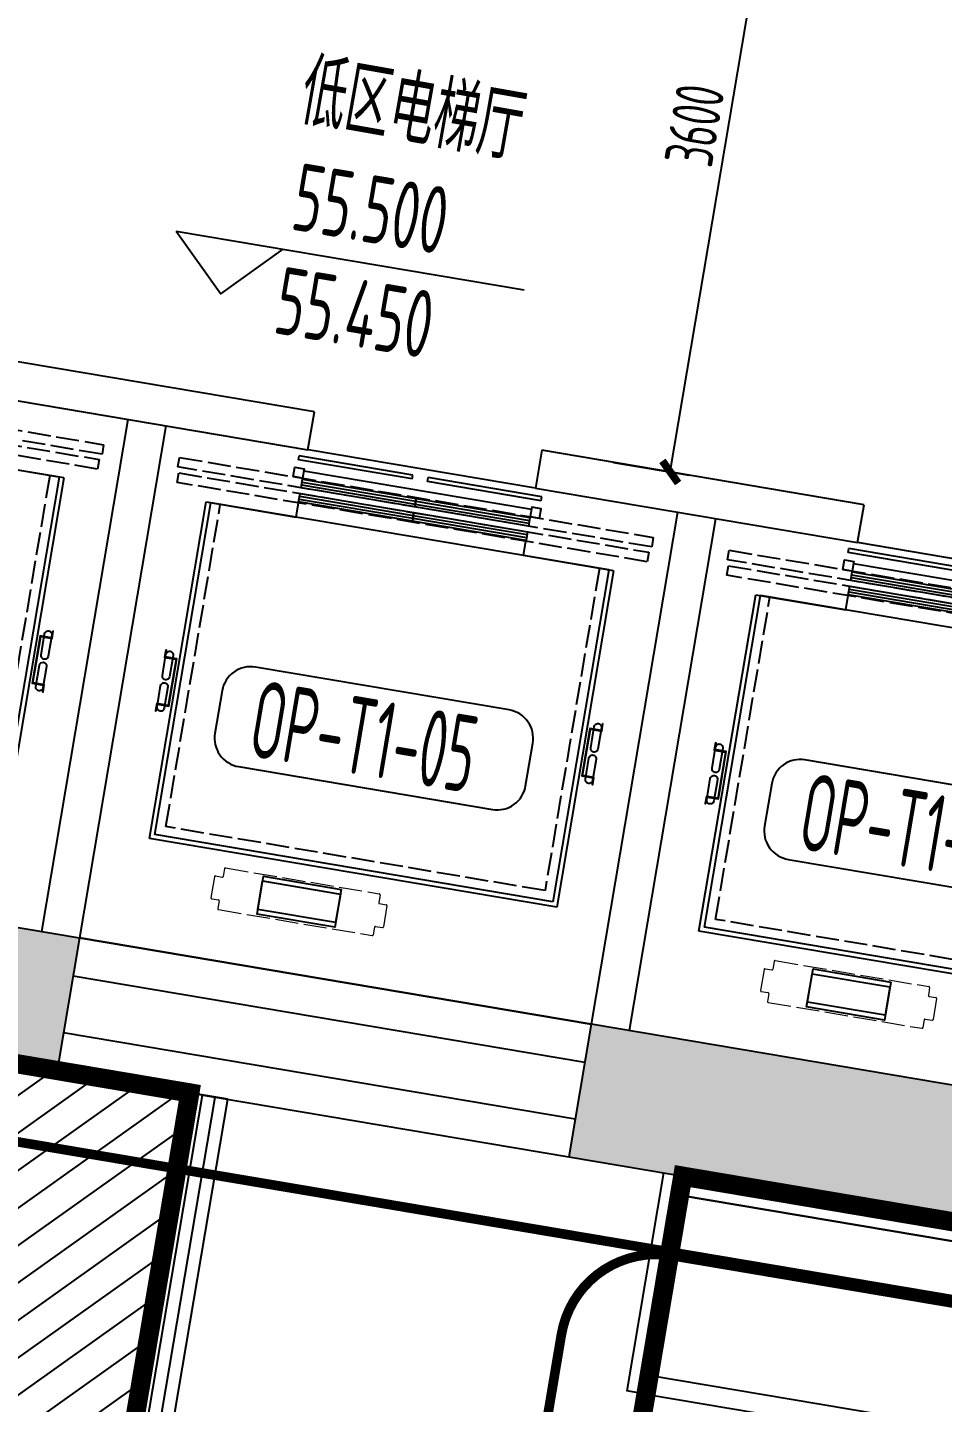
# Model space of a CAD drawing. Extents: x 12199666 to 24617114, y 1197707 to 2548648.
# Drawn here: x 12306689 to 12311449, y 1255445 to 1262596 of the extents above; entities that cross this region are included whole.
import ezdxf
from ezdxf.enums import TextEntityAlignment as Align

# ---------------------------------------------------------------- set-up
doc = ezdxf.new("R2010")
doc.units = 0
doc.header["$LTSCALE"] = 10
doc.header["$MEASUREMENT"] = 0
for name, pattern in [('TX-CORE-T1-F10$0$T2X-LIFT$0$ACAD_ISO02W100', [15, 12, -3]), ('TX-CORE-T1-F11$0$T2X-LIFT$0$ACAD_ISO02W100', [15, 12, -3]), ('TX-PLAN-T1-DI$0$X-01-10-01$0$DASHED', [0.75, 0.5, -0.25]), ('TX-PLAN-T1-F11$0$X-01-10-01$0$DASHED', [0.75, 0.5, -0.25])]:
    doc.linetypes.add(name, pattern=pattern)
for name, color, linetype in [('TX-CORE-T1-F10$0$0S-WALL-HATCH', 8, 'Continuous'), ('TX-CORE-T1-F10$0$0S-WALL-LINE', 3, 'Continuous'), ('TX-CORE-T1-F10$0$A-SHFT', 161, 'Continuous'), ('TX-CORE-T1-F10$0$A-TEXT', 4, 'Continuous'), ('TX-CORE-T1-F10$0$PX-J-PLAN-F1$0$A-SYMB-NAME2', 4, 'Continuous'), ('TX-CORE-T1-F10$0$PX-J-PLAN-F1$0$A-SYMB-NUMB-T', 10, 'Continuous'), ('TX-CORE-T1-F10$0$T2X-LIFT$0$CONT_35', 2, 'Continuous'), ('TX-CORE-T1-F10$0$T2X-LIFT$0$DASH_25', 1, 'TX-CORE-T1-F10$0$T2X-LIFT$0$ACAD_ISO02W100'), ('TX-CORE-T1-F10$0$T2X-LIFT$0$DASH_35', 2, 'TX-CORE-T1-F10$0$T2X-LIFT$0$ACAD_ISO02W100'), ('TX-CORE-T1-F10$0$T2X-LIFT$0$DIM_35', 7, 'Continuous'), ('TX-CORE-T1-F10$0$WALL', 9, 'Continuous'), ('TX-CORE-T1-F10$0$WINDOW', 4, 'Continuous'), ('TX-CORE-T1-F11$0$0S-WALL-HATCH', 8, 'Continuous'), ('TX-CORE-T1-F11$0$0S-WALL-LINE', 3, 'Continuous'), ('TX-CORE-T1-F11$0$A-SHFT', 161, 'Continuous'), ('TX-CORE-T1-F11$0$A-TEXT', 4, 'Continuous'), ('TX-CORE-T1-F11$0$PX-J-PLAN-F1$0$A-SYMB-NAME2', 4, 'Continuous'), ('TX-CORE-T1-F11$0$PX-J-PLAN-F1$0$A-SYMB-NUMB-T', 10, 'Continuous'), ('TX-CORE-T1-F11$0$T2X-LIFT$0$CONT_35', 2, 'Continuous'), ('TX-CORE-T1-F11$0$T2X-LIFT$0$DASH_25', 1, 'TX-CORE-T1-F11$0$T2X-LIFT$0$ACAD_ISO02W100'), ('TX-CORE-T1-F11$0$T2X-LIFT$0$DASH_35', 2, 'TX-CORE-T1-F11$0$T2X-LIFT$0$ACAD_ISO02W100'), ('TX-CORE-T1-F11$0$T2X-LIFT$0$DIM_35', 7, 'Continuous'), ('TX-CORE-T1-F11$0$WALL', 9, 'Continuous'), ('TX-CORE-T1-F11$0$WINDOW', 4, 'Continuous'), ('TX-PLAN-T1-DI$0$X-01-10-01$0$A-SYMB-BUBB', 3, 'TX-PLAN-T1-DI$0$X-01-10-01$0$DASHED'), ('TX-PLAN-T1-F11$0$A-DIMS-150', 1, 'Continuous'), ('TX-PLAN-T1-F11$0$A-FIRE', 1, 'Continuous'), ('TX-PLAN-T1-F11$0$A-GLAZ', 4, 'Continuous'), ('TX-PLAN-T1-F11$0$NS-Archi-Stair-01', 4, 'Continuous'), ('TX-PLAN-T1-F11$0$X-01-10-01$0$A-SYMB-BUBB', 3, 'TX-PLAN-T1-F11$0$X-01-10-01$0$DASHED'), ('TX-PLAN-T1-F11$0$X-01-10-04$0$A-SYMB-150', 4, 'Continuous')]:
    doc.layers.add(name, color=color, linetype=linetype)
doc.layers.add('TX-PLAN-T1-F11$0$bangong', color=5, linetype='Continuous', true_color=0x0000ff)
doc.layers.add('TX-PLAN-T1-F11$0$板边线', color=36, linetype='Continuous', lineweight=30)
doc.styles.add('TX-CORE-T1-F10$0$PX-J-PLAN-F1$0$XD2008', font='xd-hzs.shx', dxfattribs={"width": 0.7, "bigfont": 'xd-hztxt.shx'})
doc.styles.add('TX-CORE-T1-F10$0$T2X-CORE-1F$0$XD2008', font='xd-hzs.shx', dxfattribs={"width": 0.7, "bigfont": 'xd-hztxt.shx'})
doc.styles.add('TX-CORE-T1-F11$0$PX-J-PLAN-F1$0$XD2008', font='xd-hzs.shx', dxfattribs={"width": 0.7, "bigfont": 'xd-hztxt.shx'})
doc.styles.add('TX-CORE-T1-F11$0$T2X-CORE-1F$0$XD2008', font='xd-hzs.shx', dxfattribs={"width": 0.7, "bigfont": 'xd-hztxt.shx'})
doc.styles.add('TX-PLAN-T1-F11$0$X-01-10-04$0$XD2008', font='xd-hzs.shx', dxfattribs={"width": 0.7, "bigfont": 'xd-hztxt.shx'})
doc.styles.add('TX-PLAN-T1-F11$0$XD2008_T3', font='xd-hzs.shx', dxfattribs={"width": 0.7, "bigfont": 'xd-hztxt.shx'})
doc.dimstyles.new('TX-PLAN-T1-F11$0$XD300$0&&100', dxfattribs={"dimtxt": 250, "dimasz": 100, "dimexe": 100, "dimexo": 200, "dimgap": 50, "dimtad": 1, "dimdec": 0, "dimzin": 0, "dimdsep": 46, "dimtxsty": 'TX-PLAN-T1-F11$0$XD2008_T3', "dimblk": 'TX-PLAN-T1-F11$0$_ArchTick', "dimcen": 0.09, "dimclrt": 4, "dimazin": 2, "dimtfac": 1, "dimtdec": 0, "dimtix": 1, "dimtmove": 2, "dimatfit": 3, "dimfxl": 0, "dimtolj": 1, "dimtzin": 0, "dimarcsym": 0})

# ---------------------------------------------------------------- blocks, each defined once
blk = doc.blocks.new('*U60')
at = {"layer": 'TX-CORE-T1-F10$0$T2X-LIFT$0$DASH_25', "lineweight": 20}
for p, q in [((-60, 413.8), (-60, 449.7)), ((-55.4, 454.3), (55.4, 454.3)), ((60, 413.8), (60, 449.7)), ((-110, -406.6), (-110, 404.6)), ((-105.4, 409.2), (-64.6, 409.2)), ((64.6, 409.2), (105.4, 409.2)), ((110, -406.6), (110, 404.6)), ((-105.4, -411.2), (-64.6, -411.2)), ((-60, -451.1), (-60, -415.8)), ((60, -451.1), (60, -415.8)), ((64.6, -411.2), (105.4, -411.2)), ((-55.4, -455.7), (55.4, -455.7))]:
    blk.add_line(p, q, dxfattribs=at)
for centre, start, end in [((-55.4, 449.7), 90, 180), ((55.4, 449.7), 0, 90), ((-105.4, 404.6), 90, 180), ((-64.6, 413.8), 270, 0), ((64.6, 413.8), 180, 270), ((105.4, 404.6), 0, 90), ((-105.4, -406.6), 180, 270), ((-64.6, -415.8), 0, 90), ((64.6, -415.8), 90, 180), ((105.4, -406.6), 270, 0), ((-55.4, -451.1), 180, 270), ((55.4, -451.1), 270, 0)]:
    blk.add_arc(centre, 4.61, start, end, dxfattribs=at)
blk = doc.blocks.new('TX-CORE-T1-F10$0$T2X-LIFT$0$M001488191_T2-P-01_06__Elevator')
at = {"layer": 'TX-CORE-T1-F10$0$T2X-LIFT$0$CONT_35'}
for p, q in [((1075, 820), (-1075, 820)), ((-1075, 820), (-1075, -955)), ((1050, 795), (-1050, 795)), ((-1050, 795), (-1050, -955)), ((1050, -955), (1050, 795)), ((1075, -955), (1075, 820)), ((1050, -955), (-1050, -955)), ((-600, -1200), (600, -1200))]:
    blk.add_line(p, q, dxfattribs=at)
at = {"layer": 'TX-CORE-T1-F10$0$T2X-LIFT$0$CONT_35', "color": 4, "linetype": 'TX-CORE-T1-F10$0$T2X-LIFT$0$ACAD_ISO02W100'}
for p, q in [((-1000, 745), (-1000, -955)), ((1000, 745), (-1000, 745)), ((1000, -955), (1000, 745))]:
    blk.add_line(p, q, dxfattribs=at)
at = {"layer": 'TX-CORE-T1-F10$0$T2X-LIFT$0$CONT_35'}
for points in [[(-47, 915), (-47, 1115), (-457, 1115), (-457, 915)], [(-47, 940), (-47, 1090), (-457, 1090), (-457, 940)], [(-1150, 160), (-1150, 125), (-1090, 125), (-1090, -125), (-1150, -125), (-1150, -160), (-1153, -160), (-1153, -122), (-1093, -122), (-1093, 122), (-1153, 122), (-1153, 160)], [(1150, -160), (1150, -125), (1090, -125), (1090, 125), (1150, 125), (1150, 160), (1153, 160), (1153, 122), (1093, 122), (1093, -122), (1153, -122), (1153, -160)], [(0, -1080), (0, -1035), (-600, -1035), (-600, -1080)], [(600, -1080), (600, -1035), (0, -1035), (0, -1080)], [(0, -1155), (0, -1110), (-600, -1110), (-600, -1155)], [(600, -1155), (600, -1110), (0, -1110), (0, -1155)], [(-600, -1160), (-650, -1160), (-650, -1210), (-600, -1210)], [(600, -1160), (650, -1160), (650, -1210), (600, -1210)]]:
    blk.add_lwpolyline(points, close=True, dxfattribs=at)
for points in [[(-1111, 27), (-1111, 139, 1), (-1149, 139), (-1149, 27, 1)], [(1149, 27), (1149, 139, 1), (1111, 139), (1111, 27, 1)], [(-1149, -27), (-1149, -139, 1), (-1111, -139), (-1111, -27, 1)], [(1111, -27), (1111, -139, 1), (1149, -139), (1149, -27, 1)]]:
    blk.add_lwpolyline(points, format="xyb", close=True, dxfattribs=at)
for points in [[(-1075, -955), (-600, -955), (-600, -1030)], [(1075, -955), (600, -955), (600, -1030)], [(-600, -1050), (0, -1050)], [(-600, -1065), (0, -1065)], [(0, -1050), (600, -1050)], [(0, -1065), (600, -1065)], [(-600, -1125), (0, -1125)], [(-600, -1140), (0, -1140)], [(0, -1125), (600, -1125)], [(0, -1140), (600, -1140)]]:
    blk.add_lwpolyline(points, dxfattribs=at)
at = {"layer": 'TX-CORE-T1-F10$0$T2X-LIFT$0$DASH_35'}
for points in [[(1240, -1080), (1240, -1030), (-1240, -1030), (-1240, -1080)], [(1250, -1160), (1250, -1110), (-1250, -1110), (-1250, -1160)]]:
    blk.add_lwpolyline(points, close=True, dxfattribs=at)
at = {"xscale": -1, "rotation": 270}
blk.add_blockref('*U60', (-252, 1015), dxfattribs=at)
blk = doc.blocks.new('TX-CORE-T1-F10$0$$DorLib2D$00000127')
at = {"color": 0}
for points in [[(-0.5333, 0.7949), (-0.5333, 0.6904)], [(-0.0333, 0.7949), (-0.5333, 0.7949)], [(-0.0333, 0.7949), (-0.0333, 0.6904)], [(0.5333, 0.7949), (0.0333, 0.7949)], [(0.0333, 0.7949), (0.0333, 0.6904)], [(0.5333, 0.7949), (0.5333, 0.6904)], [(-0.0333, 0.6904), (-0.5333, 0.6904)], [(0.5333, 0.6904), (0.0333, 0.6904)], [(0.5, 0.5), (-0.5, 0.5)]]:
    blk.add_lwpolyline(points, dxfattribs=at)
blk = doc.blocks.new('TX-CORE-T1-F10')
at = {"layer": 'TX-CORE-T1-F10$0$0S-WALL-HATCH'}
h = blk.add_hatch(color=256, dxfattribs=at)
h.dxf.hatch_style = 1
h.paths.add_polyline_path([(12304237, 1261262.2), (12304582.1, 1261204), (12304099.7, 1258344.4), (12306959.3, 1257862), (12306842.8, 1257171.7), (12299348.7, 1258436.1), (12299947.6, 1261985.9), (12300637.9, 1261869.5), (12300155.4, 1259009.9), (12303754.6, 1258402.7)])
h = blk.add_hatch(color=256, dxfattribs=at)
h.dxf.hatch_style = 1
h.paths.add_polyline_path([(12309621.7, 1257412.8), (12309505.2, 1256722.6), (12315914.6, 1255641.2), (12316513.5, 1259191), (12315823.3, 1259307.5), (12315340.8, 1256447.9)])
at = {"layer": 'TX-CORE-T1-F10$0$0S-WALL-LINE'}
for points in [[(12304237, 1261262.2), (12304582.1, 1261204), (12304099.7, 1258344.4), (12306959.3, 1257862), (12306842.8, 1257171.7), (12299348.7, 1258436.1), (12299947.6, 1261985.9), (12300637.9, 1261869.5), (12300155.4, 1259009.9), (12303754.6, 1258402.7)], [(12309621.7, 1257412.8), (12309505.2, 1256722.6), (12315914.6, 1255641.2), (12316513.5, 1259191), (12315823.3, 1259307.5), (12315340.8, 1256447.9)]]:
    blk.add_lwpolyline(points, close=True, dxfattribs=at)
at = {"layer": 'TX-CORE-T1-F10$0$A-SHFT'}
for p, q in [((12307211.2, 1260557.4), (12306762, 1257895)), ((12307408.4, 1260524.1), (12306959.2, 1257861.7)), ((12310070.8, 1260074.9), (12309621.6, 1257412.5)), ((12310268, 1260041.6), (12309818.8, 1257379.3))]:
    blk.add_line(p, q, dxfattribs=at)
at = {"layer": 'TX-CORE-T1-F10$0$PX-J-PLAN-F1$0$A-SYMB-NUMB-T', "color": 1}
for points in [[(12307786.7, 1258752.1), (12309107.3, 1258529.3, 0.414214), (12309280.2, 1258652.2), (12309317.6, 1258874.1, 0.414214), (12309194.7, 1259047), (12307874.1, 1259269.8, 0.414214), (12307701.2, 1259146.8), (12307663.8, 1258925, 0.414214)], [(12310646.3, 1258269.6), (12311966.9, 1258046.8, 0.414214), (12312139.8, 1258169.8), (12312177.2, 1258391.7, 0.414214), (12312054.3, 1258564.5), (12310733.7, 1258787.3, 0.414214), (12310560.8, 1258664.4), (12310523.4, 1258442.5, 0.414214)]]:
    blk.add_lwpolyline(points, format="xyb", close=True, dxfattribs=at)
at = {"layer": 'TX-CORE-T1-F10$0$WALL'}
for p, q in [((12308181.3, 1260596.8), (12306505, 1260879.6)), ((12306471.7, 1260682.4), (12308148, 1260399.6)), ((12308148, 1260399.6), (12308181.3, 1260596.8)), ((12309364.6, 1260397.2), (12309331.3, 1260199.9)), ((12311040.9, 1260114.3), (12309364.6, 1260397.2)), ((12309331.3, 1260199.9), (12311007.6, 1259917.1)), ((12311007.6, 1259917.1), (12311040.9, 1260114.3)), ((12306959.3, 1257862), (12306926, 1257664.8)), ((12309621.7, 1257412.8), (12306959.3, 1257862)), ((12306959.3, 1257862), (12309621.7, 1257412.8)), ((12306926, 1257664.8), (12309588.4, 1257215.6)), ((12309621.7, 1257412.8), (12309588.4, 1257215.6)), ((12306876.1, 1257368.9), (12306842.8, 1257171.7)), ((12306876.1, 1257368.9), (12309538.5, 1256919.8)), ((12306842.8, 1257171.7), (12309505.2, 1256722.6)), ((12309538.5, 1256919.8), (12309505.2, 1256722.6))]:
    blk.add_line(p, q, dxfattribs=at)
at = {"layer": 'TX-CORE-T1-F10$0$T2X-LIFT$0$DIM_35', "xscale": -1, "rotation": 170.4276555055395}
for p in [(12305659.2, 1259490.5), (12308518.9, 1259008.3), (12311378.5, 1258526)]:
    blk.add_blockref('TX-CORE-T1-F10$0$T2X-LIFT$0$M001488191_T2-P-01_06__Elevator', p, dxfattribs=at)
at = {"layer": 'TX-CORE-T1-F10$0$WINDOW', "xscale": 1200, "yscale": -200, "zscale": 200, "rotation": 350.4236160359633}
for p in [(12308756.3, 1260398.4), (12311615.9, 1259915.9)]:
    blk.add_blockref('TX-CORE-T1-F10$0$$DorLib2D$00000127', p, dxfattribs=at)
at = {"layer": 'TX-CORE-T1-F10$0$A-TEXT', "style": 'TX-CORE-T1-F10$0$T2X-CORE-1F$0$XD2008', "width": 0.7}
blk.add_text('低区电梯厅', height=350, rotation=350, dxfattribs=at).set_placement((12308091.4, 1262099))
at = {"layer": 'TX-CORE-T1-F10$0$PX-J-PLAN-F1$0$A-SYMB-NAME2', "style": 'TX-CORE-T1-F10$0$PX-J-PLAN-F1$0$XD2008', "width": 0.6}
for s, p in [('OP-T1-05', (12308439.7, 1258908.9)), ('OP-T1-06', (12311299.3, 1258426.4))]:
    blk.add_text(s, height=400, rotation=350.42357, dxfattribs=at).set_placement(p, align=Align.MIDDLE)
blk = doc.blocks.new('TX-PLAN-T1-F11$0$000')
at = {"layer": 'TX-PLAN-T1-F11$0$NS-Archi-Stair-01'}
for points in [[(47551.3, 25200), (43161.3, 25200)], [(47551.3, 25200), (47551.3, 21400)], [(47551.3, 25100), (43161.3, 25100)]]:
    blk.add_lwpolyline(points, dxfattribs=at)
blk = doc.blocks.new('TX-PLAN-T1-DI')
at = {"layer": 'TX-PLAN-T1-DI$0$X-01-10-01$0$A-SYMB-BUBB', "const_width": 50, "elevation": 0}
blk.add_lwpolyline([(12303123.9, 1280211.5), (12319492.6, 1277449.9, -0.414214), (12319902.5, 1276873.7), (12316325.7, 1255673.3, -0.414214), (12315749.5, 1255263.4), (12299380.8, 1258025, -0.414214), (12298970.9, 1258601.2), (12302547.7, 1279801.6, -0.414214)], format="xyb", close=True, dxfattribs=at)
blk = doc.blocks.new('TX-PLAN-T1-F11$0$X-01-10-04$0$标高')
at = {"color": 1}
blk.add_line((-318.2, 318.2), (1748.7, 318.2), dxfattribs=at)
blk.add_lwpolyline([(-318.2, 318.2), (0, 0), (318.2, 318.2)], dxfattribs=at)
at = {"color": 4, "style": 'TX-PLAN-T1-F11$0$X-01-10-04$0$XD2008', "width": 0.7}
for tag, p in [('建筑标高', (480.3, 440.3)), ('结构标高', (480.3, -174.1))]:
    blk.add_attdef(tag, p, '', height=394, dxfattribs=at)
blk = doc.blocks.new('*U269')
at = {"layer": 'TX-CORE-T1-F11$0$T2X-LIFT$0$DASH_25', "lineweight": 20}
for p, q in [((-60, 413.8), (-60, 449.7)), ((-55.4, 454.3), (55.4, 454.3)), ((60, 413.8), (60, 449.7)), ((-110, -406.6), (-110, 404.6)), ((-105.4, 409.2), (-64.6, 409.2)), ((64.6, 409.2), (105.4, 409.2)), ((110, -406.6), (110, 404.6)), ((-105.4, -411.2), (-64.6, -411.2)), ((-60, -451.1), (-60, -415.8)), ((60, -451.1), (60, -415.8)), ((64.6, -411.2), (105.4, -411.2)), ((-55.4, -455.7), (55.4, -455.7))]:
    blk.add_line(p, q, dxfattribs=at)
for centre, start, end in [((-55.4, 449.7), 90, 180), ((55.4, 449.7), 0, 90), ((-105.4, 404.6), 90, 180), ((-64.6, 413.8), 270, 0), ((64.6, 413.8), 180, 270), ((105.4, 404.6), 0, 90), ((-105.4, -406.6), 180, 270), ((-64.6, -415.8), 0, 90), ((64.6, -415.8), 90, 180), ((105.4, -406.6), 270, 0), ((-55.4, -451.1), 180, 270), ((55.4, -451.1), 270, 0)]:
    blk.add_arc(centre, 4.61, start, end, dxfattribs=at)
blk = doc.blocks.new('TX-CORE-T1-F11$0$T2X-LIFT$0$M001488191_T2-P-01_06__Elevator')
at = {"layer": 'TX-CORE-T1-F11$0$T2X-LIFT$0$CONT_35'}
for p, q in [((1075, 820), (-1075, 820)), ((-1075, 820), (-1075, -955)), ((1050, 795), (-1050, 795)), ((-1050, 795), (-1050, -955)), ((1050, -955), (1050, 795)), ((1075, -955), (1075, 820)), ((1050, -955), (-1050, -955)), ((-600, -1200), (600, -1200))]:
    blk.add_line(p, q, dxfattribs=at)
at = {"layer": 'TX-CORE-T1-F11$0$T2X-LIFT$0$CONT_35', "color": 4, "linetype": 'TX-CORE-T1-F11$0$T2X-LIFT$0$ACAD_ISO02W100'}
for p, q in [((-1000, 745), (-1000, -955)), ((1000, 745), (-1000, 745)), ((1000, -955), (1000, 745))]:
    blk.add_line(p, q, dxfattribs=at)
at = {"layer": 'TX-CORE-T1-F11$0$T2X-LIFT$0$CONT_35'}
for points in [[(-47, 915), (-47, 1115), (-457, 1115), (-457, 915)], [(-47, 940), (-47, 1090), (-457, 1090), (-457, 940)], [(-1150, 160), (-1150, 125), (-1090, 125), (-1090, -125), (-1150, -125), (-1150, -160), (-1153, -160), (-1153, -122), (-1093, -122), (-1093, 122), (-1153, 122), (-1153, 160)], [(1150, -160), (1150, -125), (1090, -125), (1090, 125), (1150, 125), (1150, 160), (1153, 160), (1153, 122), (1093, 122), (1093, -122), (1153, -122), (1153, -160)], [(0, -1080), (0, -1035), (-600, -1035), (-600, -1080)], [(600, -1080), (600, -1035), (0, -1035), (0, -1080)], [(0, -1155), (0, -1110), (-600, -1110), (-600, -1155)], [(600, -1155), (600, -1110), (0, -1110), (0, -1155)], [(-600, -1160), (-650, -1160), (-650, -1210), (-600, -1210)], [(600, -1160), (650, -1160), (650, -1210), (600, -1210)]]:
    blk.add_lwpolyline(points, close=True, dxfattribs=at)
for points in [[(-1111, 27), (-1111, 139, 1), (-1149, 139), (-1149, 27, 1)], [(1149, 27), (1149, 139, 1), (1111, 139), (1111, 27, 1)], [(-1149, -27), (-1149, -139, 1), (-1111, -139), (-1111, -27, 1)], [(1111, -27), (1111, -139, 1), (1149, -139), (1149, -27, 1)]]:
    blk.add_lwpolyline(points, format="xyb", close=True, dxfattribs=at)
for points in [[(-1075, -955), (-600, -955), (-600, -1030)], [(1075, -955), (600, -955), (600, -1030)], [(-600, -1050), (0, -1050)], [(-600, -1065), (0, -1065)], [(0, -1050), (600, -1050)], [(0, -1065), (600, -1065)], [(-600, -1125), (0, -1125)], [(-600, -1140), (0, -1140)], [(0, -1125), (600, -1125)], [(0, -1140), (600, -1140)]]:
    blk.add_lwpolyline(points, dxfattribs=at)
at = {"layer": 'TX-CORE-T1-F11$0$T2X-LIFT$0$DASH_35'}
for points in [[(1240, -1080), (1240, -1030), (-1240, -1030), (-1240, -1080)], [(1250, -1160), (1250, -1110), (-1250, -1110), (-1250, -1160)]]:
    blk.add_lwpolyline(points, close=True, dxfattribs=at)
at = {"xscale": -1, "rotation": 270}
blk.add_blockref('*U269', (-252, 1015), dxfattribs=at)
blk = doc.blocks.new('TX-CORE-T1-F11$0$$DorLib2D$00000127')
at = {"color": 0}
for points in [[(-0.5333, 0.7949), (-0.5333, 0.6904)], [(-0.0333, 0.7949), (-0.5333, 0.7949)], [(-0.0333, 0.7949), (-0.0333, 0.6904)], [(0.5333, 0.7949), (0.0333, 0.7949)], [(0.0333, 0.7949), (0.0333, 0.6904)], [(0.5333, 0.7949), (0.5333, 0.6904)], [(-0.0333, 0.6904), (-0.5333, 0.6904)], [(0.5333, 0.6904), (0.0333, 0.6904)], [(0.5, 0.5), (-0.5, 0.5)]]:
    blk.add_lwpolyline(points, dxfattribs=at)
blk = doc.blocks.new('TX-CORE-T1-F11')
at = {"layer": 'TX-CORE-T1-F11$0$0S-WALL-HATCH'}
h = blk.add_hatch(color=256, dxfattribs=at)
h.dxf.hatch_style = 1
h.paths.add_polyline_path([(12304237, 1261262.2), (12304582.1, 1261204), (12304099.7, 1258344.4), (12306959.3, 1257862), (12306842.8, 1257171.7), (12299348.7, 1258436.1), (12299947.6, 1261985.9), (12300637.9, 1261869.5), (12300155.4, 1259009.9), (12303754.6, 1258402.7)])
h = blk.add_hatch(color=256, dxfattribs=at)
h.dxf.hatch_style = 1
h.paths.add_polyline_path([(12309621.7, 1257412.8), (12309505.2, 1256722.6), (12315914.6, 1255641.2), (12316513.5, 1259191), (12315823.3, 1259307.5), (12315340.8, 1256447.9)])
at = {"layer": 'TX-CORE-T1-F11$0$0S-WALL-LINE'}
for points in [[(12304237, 1261262.2), (12304582.1, 1261204), (12304099.7, 1258344.4), (12306959.3, 1257862), (12306842.8, 1257171.7), (12299348.7, 1258436.1), (12299947.6, 1261985.9), (12300637.9, 1261869.5), (12300155.4, 1259009.9), (12303754.6, 1258402.7)], [(12309621.7, 1257412.8), (12309505.2, 1256722.6), (12315914.6, 1255641.2), (12316513.5, 1259191), (12315823.3, 1259307.5), (12315340.8, 1256447.9)]]:
    blk.add_lwpolyline(points, close=True, dxfattribs=at)
at = {"layer": 'TX-CORE-T1-F11$0$A-SHFT'}
for p, q in [((12307211.2, 1260557.4), (12306762, 1257895)), ((12307408.4, 1260524.1), (12306959.2, 1257861.7)), ((12310070.8, 1260074.9), (12309621.6, 1257412.5)), ((12310268, 1260041.6), (12309818.8, 1257379.3))]:
    blk.add_line(p, q, dxfattribs=at)
at = {"layer": 'TX-CORE-T1-F11$0$PX-J-PLAN-F1$0$A-SYMB-NUMB-T', "color": 1}
for points in [[(12307786.7, 1258752.1), (12309107.3, 1258529.3, 0.414214), (12309280.2, 1258652.2), (12309317.6, 1258874.1, 0.414214), (12309194.7, 1259047), (12307874.1, 1259269.8, 0.414214), (12307701.2, 1259146.8), (12307663.8, 1258925, 0.414214)], [(12310646.3, 1258269.6), (12311966.9, 1258046.8, 0.414214), (12312139.8, 1258169.8), (12312177.2, 1258391.7, 0.414214), (12312054.3, 1258564.5), (12310733.7, 1258787.3, 0.414214), (12310560.8, 1258664.4), (12310523.4, 1258442.5, 0.414214)]]:
    blk.add_lwpolyline(points, format="xyb", close=True, dxfattribs=at)
at = {"layer": 'TX-CORE-T1-F11$0$WALL'}
for p, q in [((12308181.3, 1260596.8), (12306505, 1260879.6)), ((12306471.7, 1260682.4), (12308148, 1260399.6)), ((12308148, 1260399.6), (12308181.3, 1260596.8)), ((12309364.6, 1260397.2), (12309331.3, 1260199.9)), ((12311040.9, 1260114.3), (12309364.6, 1260397.2)), ((12309331.3, 1260199.9), (12311007.6, 1259917.1)), ((12311007.6, 1259917.1), (12311040.9, 1260114.3)), ((12306959.3, 1257862), (12306926, 1257664.8)), ((12309621.7, 1257412.8), (12306959.3, 1257862)), ((12306959.3, 1257862), (12309621.7, 1257412.8)), ((12306926, 1257664.8), (12309588.4, 1257215.6)), ((12309621.7, 1257412.8), (12309588.4, 1257215.6)), ((12306876.1, 1257368.9), (12306842.8, 1257171.7)), ((12306876.1, 1257368.9), (12309538.5, 1256919.8)), ((12306842.8, 1257171.7), (12309505.2, 1256722.6)), ((12309538.5, 1256919.8), (12309505.2, 1256722.6))]:
    blk.add_line(p, q, dxfattribs=at)
at = {"layer": 'TX-CORE-T1-F11$0$T2X-LIFT$0$DIM_35', "xscale": -1, "rotation": 170.4276555055395}
for p in [(12305659.2, 1259490.5), (12308518.9, 1259008.3), (12311378.5, 1258526)]:
    blk.add_blockref('TX-CORE-T1-F11$0$T2X-LIFT$0$M001488191_T2-P-01_06__Elevator', p, dxfattribs=at)
at = {"layer": 'TX-CORE-T1-F11$0$WINDOW', "xscale": 1200, "yscale": -200, "zscale": 200, "rotation": 350.4236160359633}
for p in [(12308756.3, 1260398.4), (12311615.9, 1259915.9)]:
    blk.add_blockref('TX-CORE-T1-F11$0$$DorLib2D$00000127', p, dxfattribs=at)
at = {"layer": 'TX-CORE-T1-F11$0$A-TEXT', "style": 'TX-CORE-T1-F11$0$T2X-CORE-1F$0$XD2008', "width": 0.7}
blk.add_text('低区电梯厅', height=350, rotation=350, dxfattribs=at).set_placement((12308091.4, 1262099))
at = {"layer": 'TX-CORE-T1-F11$0$PX-J-PLAN-F1$0$A-SYMB-NAME2', "style": 'TX-CORE-T1-F11$0$PX-J-PLAN-F1$0$XD2008', "width": 0.6}
for s, p in [('OP-T1-05', (12308439.7, 1258908.9)), ('OP-T1-06', (12311299.3, 1258426.4))]:
    blk.add_text(s, height=400, rotation=350.42357, dxfattribs=at).set_placement(p, align=Align.MIDDLE)
blk = doc.blocks.new('TX-PLAN-T1-F11$0$_ArchTick')
at = {"color": 0, "linetype": 'ByBlock', "const_width": 0.4}
blk.add_lwpolyline([(-0.5, -0.5), (0.5, 0.5)], dxfattribs=at)
blk = doc.blocks.new('*D296')
at = {"layer": 'TX-PLAN-T1-F11$0$A-DIMS-150', "color": 0, "lineweight": -2, "transparency": 16777216}
for p, q in [((12310032.8, 1260284.7), (12310631.5, 1263834.6)), ((12310335.7, 1263884.5), (12310730.1, 1263818)), ((12309737, 1260334.6), (12310131.4, 1260268.1))]:
    blk.add_line(p, q, dxfattribs=at)
at = {"layer": 'TX-PLAN-T1-F11$0$A-DIMS-150', "color": 0, "lineweight": -2, "transparency": 16777216, "xscale": 100, "yscale": 100, "zscale": 100}
for p, rotation in [((12310631.5, 1263834.6), 80.42749776545897), ((12310032.8, 1260284.7), 260.427497765459)]:
    blk.add_blockref('TX-PLAN-T1-F11$0$_ArchTick', p, dxfattribs=dict(at, rotation=rotation))
at = {"layer": 'TX-PLAN-T1-F11$0$A-DIMS-150', "color": 4, "transparency": 16777216, "insert": (12310159.6, 1262088.8), "char_height": 250, "attachment_point": 5, "rotation": 80.4275, "style": 'TX-PLAN-T1-F11$0$XD2008_T3'}
blk.add_mtext('\\A1;3600', dxfattribs=at)
blk = doc.blocks.new('TX-PLAN-T1-F11')
at = {"layer": 'TX-PLAN-T1-F11$0$bangong'}
h = blk.add_hatch(dxfattribs=at)
h.set_pattern_fill('ANSI31', color=256, scale=100)
h.set_pattern_definition([(35.42362, (12267498.76, 1237188.21), (-92.0142, 129.36362), [])])
h.paths.add_polyline_path([(12311684.2, 1287370.2), (12310206.4, 1278610.9), (12302958.8, 1279833.7), (12302775.8, 1278749.3), (12300113.5, 1279198.5), (12299082, 1273084.9), (12299673.7, 1272985), (12298342.8, 1265096.5), (12297751.2, 1265196.3), (12297252.1, 1262238.1), (12297843.6, 1262138.3), (12297460.9, 1259869.8), (12299531.7, 1259520.4), (12299348.7, 1258436.1), (12307533.2, 1257055.3), (12306093.7, 1248523.1), (12305034.8, 1248138.6), (12304987.3, 1248120.9), (12304730.9, 1248810.2), (12304726.2, 1248813.8), (12304668.8, 1248792.3), (12303555.7, 1248388.1), (12303508.2, 1248370.4), (12303251.8, 1249059.7), (12303247.1, 1249063.3), (12303189.7, 1249041.9), (12302076.6, 1248637.7), (12302029.1, 1248620), (12301772.7, 1249309.2), (12301768, 1249312.8), (12301710.6, 1249291.4), (12300597.5, 1248887.2), (12300550, 1248869.5), (12300293.6, 1249558.8), (12300288.9, 1249562.4), (12300231.5, 1249541), (12299118.4, 1249136.8), (12299070.9, 1249119.1), (12298814.5, 1249808.3), (12298809.8, 1249811.9), (12298752.4, 1249790.5), (12297639.3, 1249386.3), (12297591.8, 1249368.6), (12297335.4, 1250057.9), (12297330.7, 1250061.5), (12297273.3, 1250040.1), (12296160.2, 1249635.9), (12296112.7, 1249618.1), (12295856.3, 1250307.4), (12295851.6, 1250311), (12295794.2, 1250289.6), (12294681.1, 1249885.4), (12294633.6, 1249867.7), (12294377.2, 1250557), (12294372.5, 1250560.6), (12294315.1, 1250539.1), (12293202, 1250134.9), (12293154.5, 1250117.2), (12292896.4, 1250811.2), (12292837, 1250784.7), (12291908.3, 1250382.5), (12291867.2, 1250364.2), (12291547.3, 1251083.3), (12291482.4, 1251070.6), (12290489.9, 1250887), (12290445.8, 1250878.3), (12290294.6, 1251652.2), (12290228.3, 1251656.9), (12289222.2, 1251737.1), (12289177.3, 1251740.2), (12289232.2, 1252526.8), (12289169.3, 1252548.5), (12288218.5, 1252887), (12288175.9, 1252901.7), (12288433, 1253647.1), (12288378, 1253684.4), (12287547.5, 1254258.1), (12287510.3, 1254283.3), (12287952, 1254936.4), (12287908.5, 1254986.7), (12287255.4, 1255756.2), (12287225.9, 1255790.2), (12287822.1, 1256306.5), (12287791.1, 1256365.6), (12287330.2, 1257268), (12287309.3, 1257307.9), (12288006.7, 1257672.8), (12287983.8, 1257734.4), (12287579.6, 1258847.4), (12287561.9, 1258895), (12288251.1, 1259151.4), (12288254.7, 1259156), (12288233.3, 1259213.5), (12287829.1, 1260326.5), (12287811.4, 1260374.1), (12288500.7, 1260630.5), (12288504.3, 1260635.1), (12288482.9, 1260692.6), (12288078.7, 1261805.6), (12288060.9, 1261853.2), (12288750.2, 1262109.6), (12288753.8, 1262114.2), (12288732.4, 1262171.7), (12288328.2, 1263284.7), (12288310.5, 1263332.3), (12288999.8, 1263588.7), (12289003.4, 1263593.3), (12288981.9, 1263650.8), (12288577.7, 1264763.8), (12288560, 1264811.3), (12289249.3, 1265067.8), (12289252.9, 1265072.4), (12289231.5, 1265129.9), (12288827.3, 1266242.9), (12288809.6, 1266290.4), (12289498.8, 1266546.8), (12289502.4, 1266551.5), (12289481, 1266609), (12289076.8, 1267722), (12289059.1, 1267769.5), (12289748.4, 1268025.9), (12289752, 1268030.6), (12289730.6, 1268088.1), (12289326.4, 1269201.1), (12289308.7, 1269248.6), (12289997.9, 1269505), (12290001.5, 1269509.7), (12289980.1, 1269567.2), (12289575.9, 1270680.2), (12289558.2, 1270727.7), (12290247.5, 1270984.1), (12290251.1, 1270988.8), (12290229.7, 1271046.3), (12289825.5, 1272159.3), (12289807.8, 1272206.8), (12290497, 1272463.2), (12290500.6, 1272467.9), (12290479.2, 1272525.4), (12290075, 1273638.4), (12290057.3, 1273685.9), (12290746.6, 1273942.3), (12290750.2, 1273947), (12290728.7, 1274004.5), (12290324.6, 1275117.5), (12290306.8, 1275165), (12290996.1, 1275421.4), (12290999.7, 1275426.1), (12290978.3, 1275483.6), (12290574.1, 1276596.6), (12290556.4, 1276644.1), (12291245.7, 1276900.5), (12291249.3, 1276905.2), (12291227.8, 1276962.7), (12290823.6, 1278075.7), (12290805.9, 1278123.2), (12291495.2, 1278379.6), (12291498.8, 1278384.3), (12291477.4, 1278441.7), (12291073.2, 1279554.8), (12291055.5, 1279602.3), (12291744.7, 1279858.7), (12291748.3, 1279863.4), (12291726.9, 1279920.8), (12291322.7, 1281033.9), (12291305, 1281081.4), (12291994.3, 1281337.8), (12291997.9, 1281342.5), (12291976.5, 1281399.9), (12291572.3, 1282513), (12291554.6, 1282560.5), (12292243.8, 1282816.9), (12292247.4, 1282821.6), (12292226, 1282879), (12291821.8, 1283992.1), (12291804.1, 1284039.6), (12292498, 1284297.7), (12292471.6, 1284357.2), (12292069.4, 1285285.8), (12292051.1, 1285327), (12292770.1, 1285646.8), (12292757.5, 1285711.7), (12292573.8, 1286704.2), (12292565.2, 1286748.3), (12293339.1, 1286899.5), (12293343.7, 1286965.8), (12293423.9, 1287971.9), (12293427.1, 1288016.8), (12294213.7, 1287961.9), (12294235.4, 1288024.8), (12294573.9, 1288975.6), (12294588.6, 1289018.2), (12295334, 1288761.1), (12295371.3, 1288816.2), (12295944.9, 1289646.6), (12295970.1, 1289683.9), (12296623.3, 1289242.1), (12296673.6, 1289285.7), (12297443.1, 1289938.8), (12297477.1, 1289968.2), (12297993.3, 1289372.1), (12298052.5, 1289403), (12298954.9, 1289864), (12298994.7, 1289884.8), (12299359.7, 1289187.4), (12299421.3, 1289210.4), (12300534.3, 1289614.5), (12300581.8, 1289632.3), (12300838.2, 1288943), (12300842.9, 1288939.4), (12300900.4, 1288960.8), (12302013.4, 1289365), (12302060.9, 1289382.7), (12302317.3, 1288693.4), (12302322, 1288689.8), (12302379.5, 1288711.3), (12303492.5, 1289115.5), (12303540, 1289133.2), (12303796.4, 1288443.9), (12303801.1, 1288440.3), (12303858.5, 1288461.7), (12304971.6, 1288865.9), (12305019.1, 1288883.6), (12305275.5, 1288194.4), (12305280.2, 1288190.8), (12305337.6, 1288212.2), (12306450.7, 1288616.4), (12306498.2, 1288634.1), (12306754.6, 1287944.8), (12306759.3, 1287941.2), (12306816.7, 1287962.6), (12307929.8, 1288366.8), (12307977.3, 1288384.5), (12308233.7, 1287695.3), (12308238.4, 1287691.7), (12308295.8, 1287713.1), (12309408.9, 1288117.3), (12309456.4, 1288135), (12309712.8, 1287445.7), (12309717.5, 1287442.1), (12309774.9, 1287463.5), (12310888, 1287867.7), (12310935.5, 1287885.5), (12311191.9, 1287196.2), (12311196.6, 1287192.6), (12311254, 1287214)])
at = {"layer": 'TX-PLAN-T1-F11$0$A-GLAZ'}
for p, q in [((12307533.2, 1257055.3), (12307225.4, 1255231.3)), ((12307291.2, 1255220.2), (12307598.9, 1257044.2)), ((12307356.9, 1255209.1), (12307664.6, 1257033.1)), ((12307730.4, 1257022), (12307533.2, 1257055.3)), ((12307422.6, 1255198), (12307730.4, 1257022))]:
    blk.add_line(p, q, dxfattribs=at)
at = {"layer": 'TX-PLAN-T1-F11$0$bangong', "const_width": 100}
for points in [[(12311901.4, 1287449.1), (12310404.6, 1278577.5), (12319624.3, 1277022), (12319452.4, 1276003), (12321424.5, 1275670.3), (12318552.1, 1258644.5), (12316579.9, 1258977.3), (12316014.2, 1255624), (12310097.8, 1256622.2), (12308620.8, 1247867.5)], [(12310374.3, 1279606.3), (12310206.4, 1278610.9), (12302958.8, 1279833.7), (12302775.8, 1278749.3), (12300113.5, 1279198.5), (12299082, 1273084.9), (12299673.7, 1272985), (12298342.8, 1265096.5), (12297751.2, 1265196.3), (12297252.1, 1262238.1), (12297843.6, 1262138.3), (12297460.9, 1259869.8), (12299531.7, 1259520.4), (12299348.7, 1258436.1), (12307533.2, 1257055.3), (12306653.3, 1251839.9)]]:
    blk.add_lwpolyline(points, dxfattribs=at)
at = {"layer": 'TX-PLAN-T1-F11$0$NS-Archi-Stair-01'}
blk.add_line((12309905.5, 1255488.3, 3.6), (12309806.9, 1255505, 3.6), dxfattribs=at)
at = {"layer": 'TX-PLAN-T1-F11$0$NS-Archi-Stair-01', "elevation": 3.6}
for points in [[(12309998.3, 1256639.4), (12309806.9, 1255505)], [(12310080.3, 1256524.1), (12309905.5, 1255488.3)]]:
    blk.add_lwpolyline(points, dxfattribs=at)
at = {"layer": 'TX-PLAN-T1-F11$0$X-01-10-01$0$A-SYMB-BUBB', "const_width": 50, "elevation": 0}
blk.add_lwpolyline([(12308834.2, 1252051.7), (12309466.4, 1255798.7, -0.414214), (12310042.6, 1256208.6), (12318503, 1254781.2, -0.414214), (12318912.9, 1254205), (12318280.7, 1250457.9, -0.414214), (12317704.5, 1250048.1), (12309244, 1251475.5, -0.414214)], format="xyb", close=True, dxfattribs=at)
at = {"layer": 'TX-PLAN-T1-F11$0$板边线', "elevation": 0}
blk.add_lwpolyline([(12311795.7, 1255271.3), (12311953.7, 1256208), (12310080.2, 1256524.1), (12308677, 1248207)], dxfattribs=at)
blk.add_blockref('TX-CORE-T1-F11', (0, 0))
at = {"xscale": -1, "rotation": 350.4236156863823}
blk.add_blockref('TX-PLAN-T1-F11$0$000', (12352618.4, 1222827.4, 0), dxfattribs=at)
at = {"layer": 'TX-PLAN-T1-F11$0$A-FIRE'}
blk.add_blockref('TX-PLAN-T1-DI', (0, 0.1), dxfattribs=at)
at = {"layer": 'TX-PLAN-T1-F11$0$X-01-10-04$0$A-SYMB-150'}
ref = blk.add_blockref('TX-PLAN-T1-F11$0$X-01-10-04$0$标高', (12307693.7, 1261210.8, 3.6), dxfattribs=dict(at, xscale=0.8888888888888888, yscale=0.8888888888888888, zscale=0.8888888888888888, rotation=350.4236156863823))
ref.add_attrib('结构标高', '55.450', (12307959.1, 1261009.1, 3.6), dxfattribs={"layer": '0', "color": 4, "height": 350.22, "rotation": 350.42362, "style": 'TX-PLAN-T1-F11$0$X-01-10-04$0$XD2008', "width": 0.7})
ref.add_attrib('建筑标高', '55.500', (12308050, 1261547.6, 3.6), dxfattribs={"layer": '0', "color": 4, "height": 350.22, "rotation": 350.42362, "style": 'TX-PLAN-T1-F11$0$X-01-10-04$0$XD2008', "width": 0.7})
at = {"layer": 'TX-PLAN-T1-F11$0$A-DIMS-150'}
dim = blk.add_aligned_dim(p1=(12309539.8, 1260367.9), p2=(12310138.5, 1263917.7), distance=-500, dimstyle='TX-PLAN-T1-F11$0$XD300$0&&100', dxfattribs=at)
dim.commit()
dim.dimension.update_dxf_attribs({"geometry": '*D296', "text_midpoint": (12310159.6, 1262088.8)})

msp = doc.modelspace()

# ---------------------------------------------------------------- block references
for name in ['TX-PLAN-T1-F11', 'TX-CORE-T1-F10']:
    msp.add_blockref(name, (0, 0))

doc.saveas('drawing.dxf')
